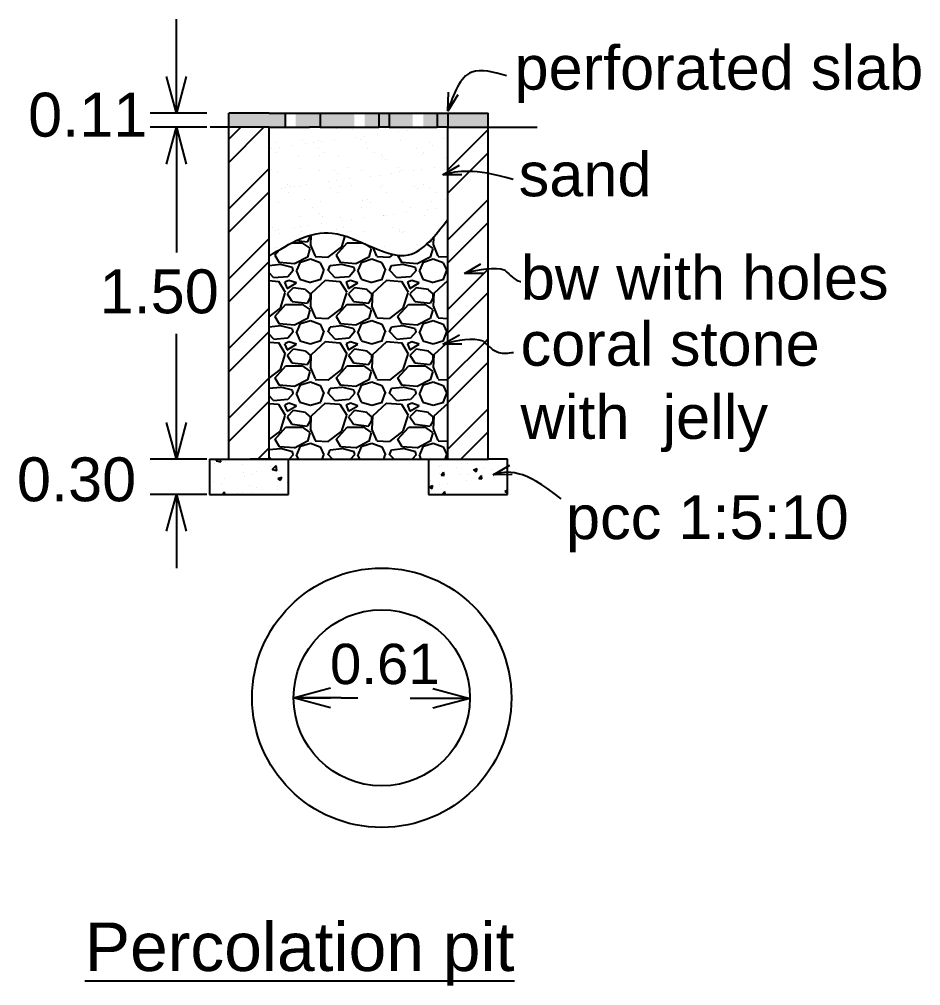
# Model space of a CAD drawing. Header units: metres. Extents: x 0 to 107, y 0 to 69.
# Drawn here: x 15.79 to 23.22, y 9.99 to 17.95 of the extents above; entities that cross this region are included whole.
import ezdxf

# ---------------------------------------------------------------- set-up
doc = ezdxf.new("R2010")
doc.units = ezdxf.units.M
doc.header["$LTSCALE"] = 0.2
doc.header["$MEASUREMENT"] = 0
doc.layers.get('0').update_dxf_attribs({"lineweight": 15})
doc.styles.get("Standard").update_dxf_attribs({"font": 'arial.ttf', "height": 0.25})

msp = doc.modelspace()

# ---------------------------------------------------------------- hatches: boundary and pattern name
at = {"lineweight": 25}
h = msp.add_hatch(color=7, dxfattribs=at)
h.paths.add_polyline_path([(17.9779, 17.18), (17.8478, 17.18), (17.5151, 17.18), (17.5151, 17.0643), (17.8478, 17.0643), (17.9779, 17.0643)])
h.paths.add_polyline_path([(19.6527, 17.18), (19.32, 17.18), (19.32, 17.0643), (19.6527, 17.0643)])
h = msp.add_hatch(color=7, dxfattribs=at)
h.paths.add_polyline_path([(17.9779, 17.18), (17.8478, 17.18), (17.5151, 17.18), (17.5151, 17.0643), (17.8478, 17.0643), (17.9779, 17.0643)])
h.paths.add_polyline_path([(19.6527, 17.18), (19.32, 17.18), (19.32, 17.0643), (19.6527, 17.0643)])
h = msp.add_hatch(color=7, dxfattribs=at)
h.paths.add_polyline_path([(17.9779, 17.18), (17.6452, 17.18), (17.6452, 17.0643), (17.9779, 17.0643)])
h.paths.add_polyline_path([(18.5477, 17.18), (18.0647, 17.18), (18.0647, 17.0643), (18.5477, 17.0643)])
h.paths.add_polyline_path([(19.0307, 17.18), (18.6345, 17.18), (18.6345, 17.0643), (19.0307, 17.0643)])
h.paths.add_polyline_path([(19.4501, 17.18), (19.1175, 17.18), (19.1175, 17.0643), (19.4501, 17.0643)])
h = msp.add_hatch(color=7, dxfattribs=at)
h.paths.add_polyline_path([(17.9779, 17.18), (17.6452, 17.18), (17.6452, 17.0643), (17.9779, 17.0643)])
h.paths.add_polyline_path([(18.5477, 17.18), (18.0647, 17.18), (18.0647, 17.0643), (18.5477, 17.0643)])
h.paths.add_polyline_path([(19.0307, 17.18), (18.6345, 17.18), (18.6345, 17.0643), (19.0307, 17.0643)])
h.paths.add_polyline_path([(19.4501, 17.18), (19.1175, 17.18), (19.1175, 17.0643), (19.4501, 17.0643)])

# ---------------------------------------------------------------- linework, layer by layer
at = {"color": 7, "linetype": 'ByBlock', "lineweight": 25}
for p, q in [((17.0821, 17.18), (17.0821, 17.9542)), ((17.0821, 17.18), (17.0821, 17.9542)), ((17.0821, 17.18), (17.0007, 17.4837)), ((17.0821, 17.18), (17.0007, 17.4837)), ((17.1635, 17.4837), (17.0821, 17.18)), ((17.1635, 17.4837), (17.0821, 17.18)), ((19.3205, 17.198), (19.3252, 17.3551)), ((19.3205, 17.198), (19.3252, 17.3551)), ((19.4032, 17.3317), (19.3205, 17.198)), ((19.4032, 17.3317), (19.3205, 17.198)), ((17.0007, 16.7605), (17.0821, 17.0643)), ((17.0007, 16.7605), (17.0821, 17.0643)), ((17.0007, 16.7605), (17.0821, 17.0643)), ((17.0007, 16.7605), (17.0821, 17.0643)), ((17.0821, 17.0643), (17.1635, 16.7605)), ((17.0821, 17.0643), (17.0821, 16.7605)), ((17.0821, 17.0643), (17.1635, 16.7605)), ((17.0821, 17.0643), (17.0821, 16.7605)), ((17.0821, 17.0643), (17.1635, 16.7605)), ((17.0821, 17.0643), (17.0821, 16.7605)), ((17.0821, 17.0643), (17.1635, 16.7605)), ((17.0821, 17.0643), (17.0821, 16.7605)), ((19.2789, 16.6721), (19.4148, 16.7511)), ((19.2789, 16.6721), (19.4148, 16.7511)), ((19.4361, 16.6725), (19.2789, 16.6721)), ((19.4361, 16.6725), (19.2789, 16.6721)), ((19.457, 15.8594), (19.593, 15.9384)), ((19.457, 15.8594), (19.593, 15.9384)), ((19.6143, 15.8598), (19.457, 15.8594)), ((19.6143, 15.8598), (19.457, 15.8594)), ((19.2789, 15.2755), (19.4148, 15.3545)), ((19.2789, 15.2755), (19.4148, 15.3545)), ((19.4361, 15.2759), (19.2789, 15.2755)), ((19.4361, 15.2759), (19.2789, 15.2755)), ((17.0821, 14.3281), (17.0007, 14.6318)), ((17.0821, 14.3281), (17.0007, 14.6318)), ((17.0821, 14.3281), (17.0007, 14.6318)), ((17.0821, 14.3281), (17.0007, 14.6318)), ((17.1635, 14.6318), (17.0821, 14.3281)), ((17.0821, 14.3281), (17.0821, 14.6318)), ((17.1635, 14.6318), (17.0821, 14.3281)), ((17.0821, 14.3281), (17.0821, 14.6318)), ((17.1635, 14.6318), (17.0821, 14.3281)), ((17.0821, 14.3281), (17.0821, 14.6318)), ((17.1635, 14.6318), (17.0821, 14.3281)), ((17.0821, 14.3281), (17.0821, 14.6318)), ((19.6938, 14.2007), (19.8298, 14.2797)), ((19.6938, 14.2007), (19.8298, 14.2797)), ((19.8511, 14.2012), (19.6938, 14.2007)), ((19.8511, 14.2012), (19.6938, 14.2007)), ((17.0007, 13.735), (17.0821, 14.0388)), ((17.0007, 13.735), (17.0821, 14.0388)), ((17.0821, 14.0388), (17.1635, 13.735)), ((17.0821, 14.0388), (17.0821, 13.735)), ((17.0821, 14.0388), (17.1635, 13.735)), ((17.0821, 14.0388), (17.0821, 13.735)), ((18.0488, 12.3615), (18.3525, 12.4429)), ((18.0488, 12.3615), (18.3525, 12.4429)), ((19.1972, 12.4382), (19.5009, 12.3568)), ((19.1972, 12.4382), (19.5009, 12.3568)), ((18.3525, 12.2801), (18.0488, 12.3615)), ((18.0488, 12.3615), (18.3525, 12.3615)), ((18.3525, 12.2801), (18.0488, 12.3615)), ((18.0488, 12.3615), (18.3525, 12.3615)), ((19.5009, 12.3568), (19.146, 12.3568)), ((19.5009, 12.3568), (19.146, 12.3568)), ((19.5009, 12.3568), (19.1972, 12.2754)), ((19.5009, 12.3568), (19.1972, 12.2754))]:
    msp.add_line(p, q, dxfattribs=at)
at = {"color": 7, "lineweight": 25}
for p, q in [((17.3338, 17.18), (16.8648, 17.18)), ((17.3338, 17.18), (16.8648, 17.18)), ((17.5151, 14.3281), (17.5151, 17.18)), ((17.8478, 17.18), (17.5151, 17.18)), ((17.8478, 17.18), (17.5151, 17.18)), ((17.8478, 17.18), (18.1805, 17.18)), ((17.8478, 17.18), (18.1805, 17.18)), ((17.9779, 17.18), (17.9779, 17.0643)), ((17.9779, 17.18), (17.9779, 17.0643)), ((18.1805, 17.18), (18.2672, 17.18)), ((18.1805, 17.18), (18.2672, 17.18)), ((18.2672, 17.18), (18.7502, 17.18)), ((18.2672, 17.18), (18.2672, 17.0643)), ((18.2672, 17.18), (18.7502, 17.18)), ((18.2672, 17.18), (18.2672, 17.0643)), ((18.7502, 17.18), (18.7502, 17.0643)), ((18.7502, 17.18), (18.837, 17.18)), ((18.7502, 17.18), (18.7502, 17.0643)), ((18.7502, 17.18), (18.837, 17.18)), ((18.837, 17.18), (19.2332, 17.18)), ((18.837, 17.18), (18.837, 17.0643)), ((18.837, 17.18), (19.2332, 17.18)), ((18.837, 17.18), (18.837, 17.0643)), ((19.2332, 17.18), (19.2332, 17.0643)), ((19.2332, 17.18), (19.32, 17.18)), ((19.2332, 17.18), (19.2332, 17.0643)), ((19.2332, 17.18), (19.32, 17.18)), ((19.32, 17.18), (19.6527, 17.18)), ((19.32, 17.18), (19.32, 17.0643)), ((19.32, 17.18), (19.6527, 17.18)), ((19.32, 17.18), (19.32, 17.0643)), ((19.6527, 14.3281), (19.6527, 17.18)), ((17.3338, 17.0643), (16.8648, 17.0643)), ((17.3338, 17.0643), (16.8648, 17.0643)), ((17.3338, 17.0643), (16.8648, 17.0643)), ((17.3338, 17.0643), (16.8648, 17.0643)), ((17.8478, 17.0643), (17.3597, 17.0643)), ((17.8478, 17.0643), (17.3597, 17.0643)), ((17.8478, 14.3281), (17.8478, 17.0643)), ((17.8478, 17.0643), (18.1805, 17.0643)), ((17.8478, 17.0643), (18.1805, 17.0643)), ((18.2672, 17.0643), (18.1805, 17.0643)), ((18.2672, 17.0643), (18.1805, 17.0643)), ((18.2672, 17.0643), (18.7502, 17.0643)), ((18.2672, 17.0643), (18.7502, 17.0643)), ((18.837, 17.0643), (18.7502, 17.0643)), ((18.837, 17.0643), (18.7502, 17.0643)), ((18.837, 17.0643), (19.2332, 17.0643)), ((18.837, 17.0643), (19.2332, 17.0643)), ((19.32, 17.0643), (19.2332, 17.0643)), ((19.32, 17.0643), (19.2332, 17.0643)), ((19.32, 14.3281), (19.32, 17.0643)), ((19.32, 17.0643), (20.0556, 17.0643)), ((19.32, 17.0643), (20.0556, 17.0643)), ((17.0821, 16.7605), (17.0821, 16.4568)), ((17.0821, 16.7605), (17.0821, 16.0314)), ((17.0821, 16.7605), (17.0821, 16.4568)), ((17.0821, 16.7605), (17.0821, 16.0314)), ((17.0821, 14.6318), (17.0821, 15.3609)), ((17.0821, 14.6318), (17.0821, 15.3609)), ((17.0821, 14.6318), (17.0821, 14.9356)), ((17.0821, 14.6318), (17.0821, 14.9356)), ((17.3338, 14.3281), (16.8648, 14.3281)), ((17.3338, 14.3281), (16.8648, 14.3281)), ((17.3338, 14.3281), (16.8648, 14.3281)), ((17.3338, 14.3281), (16.8648, 14.3281)), ((17.356, 14.3281), (17.356, 14.0388)), ((17.356, 14.3281), (17.5151, 14.3281)), ((17.5151, 14.3281), (17.8478, 14.3281)), ((17.8478, 14.3281), (17.6887, 14.3281)), ((17.8478, 14.3281), (17.6887, 14.3281)), ((17.8478, 14.3281), (19.1609, 14.3281)), ((18.0069, 14.0388), (18.0069, 14.3281)), ((19.1609, 14.3281), (19.1609, 14.0388)), ((19.1609, 14.3281), (19.32, 14.3281)), ((19.32, 14.3281), (19.6527, 14.3281)), ((19.8118, 14.3281), (19.6527, 14.3281)), ((19.8118, 14.3281), (19.6527, 14.3281)), ((19.8118, 14.0388), (19.8118, 14.3281)), ((17.3338, 14.0388), (16.8648, 14.0388)), ((17.3338, 14.0388), (16.8648, 14.0388)), ((17.356, 14.0388), (17.8478, 14.0388)), ((17.8478, 14.0388), (18.0069, 14.0388)), ((19.1609, 14.0388), (19.6527, 14.0388)), ((19.6527, 14.0388), (19.8118, 14.0388)), ((17.0821, 13.735), (17.0821, 13.4313)), ((17.0821, 13.735), (17.0821, 13.4313)), ((18.4408, 12.3615), (18.0488, 12.3615)), ((18.4408, 12.3615), (18.0488, 12.3615)), ((18.4408, 12.3615), (18.5115, 12.3615)), ((18.5115, 12.3615), (18.5783, 12.3615)), ((19.146, 12.3568), (19.0085, 12.3568))]:
    msp.add_line(p, q, dxfattribs=at)
at = {"color": 7, "linetype": 'Continuous', "lineweight": 25}
for p, q in [((17.5151, 16.9668), (17.6126, 17.0643)), ((17.5151, 16.775), (17.8044, 17.0643)), ((17.5151, 16.9668), (17.6126, 17.0643)), ((17.5151, 16.775), (17.8044, 17.0643)), ((17.9932, 17.0546), (17.9932, 17.0546)), ((18.3986, 17.0553), (18.3986, 17.0553)), ((18.5376, 17.0463), (18.5376, 17.0463)), ((18.804, 17.0561), (18.804, 17.0561)), ((19.0422, 17.0567), (19.0422, 17.0567)), ((19.0891, 17.0518), (19.0891, 17.0518)), ((19.2094, 17.0568), (19.2094, 17.0568)), ((18.5651, 16.9828), (18.5651, 16.9828)), ((18.6329, 16.9918), (18.6329, 16.9918)), ((18.7387, 17.0057), (18.7387, 17.0057)), ((18.9155, 17.029), (18.9155, 17.029)), ((18.9833, 17.0379), (18.9833, 17.0379)), ((19.2816, 16.9707), (19.2816, 16.9707)), ((19.32, 16.7131), (19.6527, 17.0457)), ((19.32, 16.7131), (19.6527, 17.0457)), ((17.8643, 16.8906), (17.8643, 16.8906)), ((17.9046, 16.9427), (17.9046, 16.9427)), ((17.932, 16.8995), (17.932, 16.8995)), ((18.0379, 16.9134), (18.0379, 16.9134)), ((18.1223, 16.954), (18.1223, 16.954)), ((18.1463, 16.932), (18.1463, 16.932)), ((18.2147, 16.9367), (18.2147, 16.9367)), ((18.2512, 16.8902), (18.2512, 16.8902)), ((18.2562, 16.9553), (18.2562, 16.9553)), ((18.2824, 16.9456), (18.2824, 16.9456)), ((18.3883, 16.9596), (18.3883, 16.9596)), ((18.597, 16.9597), (18.597, 16.9597)), ((18.6509, 16.9425), (18.6509, 16.9425)), ((18.6566, 16.891), (18.6566, 16.891)), ((18.93, 16.9581), (18.93, 16.9581)), ((19.062, 16.8917), (19.062, 16.8917)), ((19.1718, 16.938), (19.1718, 16.938)), ((19.1958, 16.916), (19.1958, 16.916)), ((17.9007, 16.8545), (17.9007, 16.8545)), ((18.0884, 16.8265), (18.0884, 16.8265)), ((18.2596, 16.8282), (18.2596, 16.8282)), ((18.3061, 16.8553), (18.3061, 16.8553)), ((18.4214, 16.825), (18.4214, 16.825)), ((18.7115, 16.856), (18.7115, 16.856)), ((18.773, 16.8376), (18.773, 16.8376)), ((18.7805, 16.8238), (18.7805, 16.8238)), ((19.1138, 16.842), (19.1138, 16.842)), ((19.1169, 16.8567), (19.1169, 16.8567)), ((19.3091, 16.8122), (19.3091, 16.8122)), ((19.32, 16.5213), (19.6527, 16.854)), ((19.32, 16.5213), (19.6527, 16.854)), ((18.0983, 16.7286), (18.0983, 16.7286)), ((18.5037, 16.7294), (18.5037, 16.7294)), ((18.8045, 16.8018), (18.8045, 16.8018)), ((18.9091, 16.7301), (18.9091, 16.7301)), ((19.2091, 16.7306), (19.2091, 16.7306)), ((19.3145, 16.7308), (19.3145, 16.7308)), ((17.5151, 16.3915), (17.8478, 16.7241)), ((17.5151, 16.3915), (17.8478, 16.7241)), ((17.8682, 16.714), (17.8682, 16.714)), ((17.9128, 16.6918), (17.9128, 16.6918)), ((18.2644, 16.7045), (18.2644, 16.7045)), ((18.3891, 16.7095), (18.3891, 16.7095)), ((18.4131, 16.6875), (18.4131, 16.6875)), ((18.6052, 16.7088), (18.6052, 16.7088)), ((18.6851, 16.6616), (18.6851, 16.6616)), ((18.7529, 16.6705), (18.7529, 16.6705)), ((18.8587, 16.6844), (18.8587, 16.6844)), ((18.9177, 16.698), (18.9177, 16.698)), ((18.9382, 16.7072), (18.9382, 16.7072)), ((19.0355, 16.7077), (19.0355, 16.7077)), ((19.1033, 16.7166), (19.1033, 16.7166)), ((19.2898, 16.7199), (19.2898, 16.7199)), ((17.9843, 16.5693), (17.9843, 16.5693)), ((17.9978, 16.5952), (17.9978, 16.5952)), ((18.0218, 16.5733), (18.0218, 16.5733)), ((18.0521, 16.5783), (18.0521, 16.5783)), ((18.0966, 16.5757), (18.0966, 16.5757)), ((18.1579, 16.5922), (18.1579, 16.5922)), ((18.3347, 16.6155), (18.3347, 16.6155)), ((18.4025, 16.6244), (18.4025, 16.6244)), ((18.4296, 16.5741), (18.4296, 16.5741)), ((18.5083, 16.6383), (18.5083, 16.6383)), ((18.5264, 16.5837), (18.5264, 16.5837)), ((18.7812, 16.5868), (18.7812, 16.5868)), ((19.0473, 16.5793), (19.0473, 16.5793)), ((19.122, 16.5911), (19.122, 16.5911)), ((17.5151, 16.1997), (17.8478, 16.5324)), ((17.5151, 16.1997), (17.8478, 16.5324)), ((17.951, 16.5635), (17.951, 16.5635)), ((18.0058, 16.5285), (18.0058, 16.5285)), ((18.3563, 16.5643), (18.3563, 16.5643)), ((18.4112, 16.5293), (18.4112, 16.5293)), ((18.7617, 16.565), (18.7617, 16.565)), ((18.8166, 16.53), (18.8166, 16.53)), ((19.0713, 16.5573), (19.0713, 16.5573)), ((19.1671, 16.5657), (19.1671, 16.5657)), ((19.222, 16.5308), (19.222, 16.5308)), ((17.921, 16.441), (17.921, 16.441)), ((18.135, 16.4695), (18.135, 16.4695)), ((18.2726, 16.4537), (18.2726, 16.4537)), ((18.6134, 16.458), (18.6134, 16.458)), ((18.656, 16.465), (18.656, 16.465)), ((18.6799, 16.443), (18.6799, 16.443)), ((18.9464, 16.4564), (18.9464, 16.4564)), ((19.1845, 16.4535), (19.1845, 16.4535)), ((19.298, 16.4691), (19.298, 16.4691)), ((19.32, 16.1377), (19.6527, 16.4704)), ((19.32, 16.1377), (19.6527, 16.4704)), ((18.2035, 16.4026), (18.2035, 16.4026)), ((18.2646, 16.3508), (18.2646, 16.3508)), ((18.6089, 16.4034), (18.6089, 16.4034)), ((18.7894, 16.336), (18.7894, 16.336)), ((18.7932, 16.3392), (18.7932, 16.3392)), ((18.8051, 16.3403), (18.8051, 16.3403)), ((18.8729, 16.3493), (18.8729, 16.3493)), ((18.9787, 16.3632), (18.9787, 16.3632)), ((19.0143, 16.4041), (19.0143, 16.4041)), ((19.1302, 16.3403), (19.1302, 16.3403)), ((19.1556, 16.3865), (19.1556, 16.3865)), ((19.2233, 16.3954), (19.2233, 16.3954)), ((19.3141, 16.3348), (19.3141, 16.3348)), ((18.1048, 16.3249), (18.1048, 16.3249)), ((18.1721, 16.257), (18.1721, 16.257)), ((18.2779, 16.2709), (18.2779, 16.2709)), ((18.2886, 16.3288), (18.2886, 16.3288)), ((18.4378, 16.3233), (18.4378, 16.3233)), ((18.4547, 16.2942), (18.4547, 16.2942)), ((18.5225, 16.3031), (18.5225, 16.3031)), ((18.6283, 16.3171), (18.6283, 16.3171)), ((19.32, 15.946), (19.6527, 16.2786)), ((19.32, 15.946), (19.6527, 16.2786)), ((17.8733, 16.2365), (17.8733, 16.2365)), ((17.8973, 16.2145), (17.8973, 16.2145)), ((17.9275, 16.2248), (17.9275, 16.2248)), ((17.9292, 16.1902), (17.9292, 16.1902)), ((18.0561, 16.2375), (18.0561, 16.2375)), ((18.1043, 16.2481), (18.1043, 16.2481)), ((18.111, 16.2026), (18.111, 16.2026)), ((18.1904, 16.1754), (18.1866, 16.0964)), ((18.1874, 16.1665), (18.1874, 16.1745)), ((18.2808, 16.2028), (18.2808, 16.2028)), ((18.4019, 16.225), (18.4019, 16.225)), ((18.4615, 16.2383), (18.4615, 16.2383)), ((18.5164, 16.2033), (18.5164, 16.2033)), ((18.6216, 16.2072), (18.6216, 16.2072)), ((18.8669, 16.239), (18.8669, 16.239)), ((18.9218, 16.204), (18.9218, 16.204)), ((18.9228, 16.2205), (18.9228, 16.2205)), ((18.9468, 16.1985), (18.9468, 16.1985)), ((18.9546, 16.2056), (18.9546, 16.2056)), ((17.5151, 15.8162), (17.8478, 16.1488)), ((17.5151, 15.8162), (17.8478, 16.1488)), ((18.0105, 16.1107), (18.0105, 16.1107)), ((18.0324, 16.1108), (18.1165, 16.1108)), ((18.0737, 16.1311), (18.1623, 16.1205)), ((18.1161, 16.113), (18.182, 16.0674)), ((18.1631, 16.1212), (18.1884, 16.1668)), ((18.1854, 16.0986), (18.2259, 16.0024)), ((18.3997, 16.0101), (18.4908, 16.1114)), ((18.4457, 16.0797), (18.4741, 16.1685)), ((18.4912, 16.1108), (18.6203, 16.1108)), ((18.5345, 16.1469), (18.5414, 16.1365)), ((18.542, 16.1357), (18.5707, 16.1322)), ((18.6349, 16.1043), (18.6882, 16.0674)), ((19.06, 16.0948), (19.06, 16.0948)), ((19.1462, 16.1008), (19.1945, 16.0674)), ((19.1674, 16.1214), (19.1748, 16.1205)), ((19.1756, 16.1213), (19.187, 16.1418)), ((19.1979, 16.0986), (19.2384, 16.0024)), ((19.2021, 16.1584), (19.1991, 16.0964)), ((17.8934, 16.0101), (17.9348, 16.0562)), ((17.9032, 16.0759), (17.9032, 16.0759)), ((18.183, 16.065), (18.1627, 15.9941)), ((18.3344, 15.9931), (18.4458, 16.0792)), ((18.6892, 16.065), (18.669, 15.9941)), ((18.7017, 16.0747), (18.7321, 16.0024)), ((18.714, 16.0774), (18.714, 16.0774)), ((18.7976, 16.0851), (18.7976, 16.0851)), ((18.8407, 15.9931), (18.8698, 16.0157)), ((18.9252, 16.0191), (18.9252, 16.0191)), ((18.9929, 16.028), (18.9929, 16.028)), ((19.1194, 16.0781), (19.1194, 16.0781)), ((19.1955, 16.065), (19.1753, 15.9941)), ((17.5151, 15.6244), (17.8478, 15.9571)), ((17.5151, 15.6244), (17.8478, 15.9571)), ((17.9398, 15.9329), (17.8478, 15.9233)), ((17.9315, 15.9481), (17.8961, 16.0088)), ((18.0553, 15.9401), (17.9288, 15.9502)), ((18.0403, 15.9088), (17.9391, 15.9341)), ((18.162, 15.9946), (18.0556, 15.9389)), ((18.0753, 15.8827), (18.1057, 15.9536)), ((18.1065, 15.9537), (18.1875, 15.979)), ((18.1871, 15.9792), (18.2681, 15.9488)), ((18.2275, 15.9991), (18.3338, 15.994)), ((18.2685, 15.9483), (18.2989, 15.8825)), ((18.446, 15.9329), (18.3499, 15.9228)), ((18.4378, 15.9481), (18.4023, 16.0088)), ((18.5616, 15.9401), (18.435, 15.9502)), ((18.5466, 15.9088), (18.4453, 15.9341)), ((18.6682, 15.9946), (18.5619, 15.9389)), ((18.5815, 15.8827), (18.6119, 15.9536)), ((18.6127, 15.9537), (18.6937, 15.979)), ((18.6934, 15.9792), (18.7744, 15.9488)), ((18.7338, 15.9991), (18.8401, 15.994)), ((18.7747, 15.9483), (18.8051, 15.8825)), ((18.9523, 15.9329), (18.8561, 15.9228)), ((18.944, 15.9481), (18.9086, 16.0088)), ((19.0678, 15.9401), (18.9413, 15.9502)), ((19.0528, 15.9088), (18.9516, 15.9341)), ((19.1745, 15.9946), (19.0681, 15.9389)), ((19.0878, 15.8827), (19.1182, 15.9536)), ((19.119, 15.9537), (19.2, 15.979)), ((19.1996, 15.9792), (19.2806, 15.9488)), ((19.24, 15.9991), (19.32, 15.9953)), ((19.281, 15.9483), (19.3114, 15.8825)), ((17.8832, 15.8257), (17.8478, 15.8644)), ((18.0453, 15.8836), (17.9997, 15.833)), ((18.0457, 15.882), (18.0406, 15.9073)), ((18.0698, 15.8833), (18.1002, 15.8124)), ((18.2728, 15.813), (18.2981, 15.8839)), ((18.3895, 15.8257), (18.3338, 15.8865)), ((18.3339, 15.8834), (18.3491, 15.9239)), ((18.5515, 15.8836), (18.506, 15.833)), ((18.552, 15.882), (18.5469, 15.9073)), ((18.5761, 15.8833), (18.6065, 15.8124)), ((18.7791, 15.813), (18.8044, 15.8839)), ((18.8957, 15.8257), (18.84, 15.8865)), ((18.8402, 15.8834), (18.8554, 15.9239)), ((19.0578, 15.8836), (19.0122, 15.833)), ((19.0582, 15.882), (19.0531, 15.9073)), ((19.0823, 15.8833), (19.1127, 15.8124)), ((19.2853, 15.813), (19.3106, 15.8839)), ((19.32, 15.5624), (19.6527, 15.8951)), ((19.32, 15.5624), (19.6527, 15.8951)), ((17.9244, 15.7912), (17.8478, 15.7976)), ((17.9997, 15.8325), (17.8833, 15.8224)), ((17.9825, 15.7014), (17.9268, 15.7925)), ((17.9743, 15.7867), (17.9945, 15.7361)), ((18.0102, 15.802), (17.9748, 15.7868)), ((17.9951, 15.7363), (18.071, 15.7819)), ((18.0713, 15.7819), (18.0105, 15.8022)), ((18.1007, 15.8115), (18.1868, 15.7862)), ((18.1876, 15.7864), (18.2737, 15.8118)), ((18.3087, 15.8018), (18.1923, 15.6955)), ((18.4306, 15.7912), (18.3091, 15.8013)), ((18.506, 15.8325), (18.3895, 15.8224)), ((18.4888, 15.7014), (18.4331, 15.7925)), ((18.4805, 15.7867), (18.5008, 15.7361)), ((18.5164, 15.802), (18.481, 15.7868)), ((18.5013, 15.7363), (18.5772, 15.7819)), ((18.5775, 15.7819), (18.5168, 15.8022)), ((18.607, 15.8115), (18.693, 15.7862)), ((18.6939, 15.7864), (18.7799, 15.8118)), ((18.815, 15.8018), (18.6985, 15.6955)), ((18.9369, 15.7912), (18.8154, 15.8013)), ((19.0122, 15.8325), (18.8958, 15.8224)), ((18.995, 15.7014), (18.9394, 15.7925)), ((18.9868, 15.7867), (19.007, 15.7361)), ((19.0227, 15.802), (18.9873, 15.7868)), ((19.0076, 15.7363), (19.0835, 15.7819)), ((19.0838, 15.7819), (19.023, 15.8022)), ((19.1132, 15.8115), (19.1993, 15.7862)), ((19.2001, 15.7864), (19.2862, 15.8118)), ((19.32, 15.8007), (19.2048, 15.6955)), ((17.9394, 15.5734), (17.9799, 15.7)), ((18.0456, 15.7411), (17.9949, 15.6904)), ((18.1477, 15.7263), (18.0465, 15.7415)), ((18.1896, 15.6884), (18.1491, 15.7239)), ((18.1917, 15.6964), (18.1866, 15.5901)), ((18.4457, 15.5734), (18.4862, 15.7)), ((18.5518, 15.7411), (18.5012, 15.6904)), ((18.654, 15.7263), (18.5527, 15.7415)), ((18.6959, 15.6884), (18.6554, 15.7239)), ((18.698, 15.6964), (18.6929, 15.5901)), ((18.9519, 15.5734), (18.9924, 15.7)), ((19.0581, 15.7411), (19.0074, 15.6904)), ((19.1602, 15.7263), (19.059, 15.7415)), ((19.2021, 15.6884), (19.1616, 15.7238)), ((19.2042, 15.6964), (19.1991, 15.5901)), ((19.32, 15.3707), (19.6527, 15.7033)), ((19.32, 15.3707), (19.6527, 15.7033)), ((17.9947, 15.691), (18.0352, 15.6302)), ((18.0357, 15.6294), (18.1623, 15.6142)), ((18.1631, 15.615), (18.1884, 15.6606)), ((18.1874, 15.6602), (18.1874, 15.6906)), ((18.5009, 15.691), (18.5414, 15.6302)), ((18.542, 15.6294), (18.6686, 15.6142)), ((18.6693, 15.615), (18.6946, 15.6606)), ((18.6937, 15.6602), (18.6937, 15.6906)), ((19.0072, 15.691), (19.0477, 15.6302)), ((19.0482, 15.6294), (19.1748, 15.6142)), ((19.1756, 15.615), (19.2009, 15.6606)), ((19.1999, 15.6602), (19.1999, 15.6906)), ((17.5151, 15.2408), (17.8478, 15.5735)), ((17.5151, 15.2408), (17.8478, 15.5735)), ((17.8478, 15.502), (17.9396, 15.5729)), ((17.8934, 15.5039), (17.9845, 15.6051)), ((17.9849, 15.6045), (18.1165, 15.6045)), ((18.1161, 15.6067), (18.182, 15.5611)), ((18.183, 15.5587), (18.1627, 15.4879)), ((18.1854, 15.5923), (18.2259, 15.4961)), ((18.3344, 15.4869), (18.4458, 15.5729)), ((18.3997, 15.5039), (18.4908, 15.6051)), ((18.4912, 15.6045), (18.6228, 15.6045)), ((18.6224, 15.6067), (18.6882, 15.5611)), ((18.6892, 15.5587), (18.669, 15.4879)), ((18.6916, 15.5923), (18.7321, 15.4961)), ((18.8407, 15.4869), (18.9521, 15.5729)), ((18.9059, 15.5039), (18.997, 15.6051)), ((18.9974, 15.6045), (19.129, 15.6045)), ((19.1286, 15.6067), (19.1945, 15.5611)), ((19.1955, 15.5587), (19.1753, 15.4879)), ((19.1979, 15.5923), (19.2384, 15.4961)), ((17.9315, 15.4418), (17.8961, 15.5026)), ((18.162, 15.4883), (18.0556, 15.4327)), ((18.1065, 15.4475), (18.1875, 15.4728)), ((18.1871, 15.4729), (18.2681, 15.4425)), ((18.2275, 15.4928), (18.3338, 15.4878)), ((18.4378, 15.4418), (18.4023, 15.5026)), ((18.6682, 15.4883), (18.5619, 15.4327)), ((18.6127, 15.4475), (18.6937, 15.4728)), ((18.6934, 15.4729), (18.7744, 15.4425)), ((18.7338, 15.4928), (18.8401, 15.4878)), ((18.944, 15.4418), (18.9086, 15.5026)), ((19.1745, 15.4883), (19.0681, 15.4327)), ((19.119, 15.4475), (19.2, 15.4728)), ((19.1996, 15.4729), (19.2806, 15.4425)), ((19.24, 15.4928), (19.32, 15.489)), ((17.5151, 15.0491), (17.8478, 15.3817)), ((17.5151, 15.0491), (17.8478, 15.3817)), ((17.9398, 15.4267), (17.8478, 15.417)), ((18.0553, 15.4338), (17.9288, 15.444)), ((18.0403, 15.4025), (17.9391, 15.4279)), ((18.0453, 15.3773), (17.9997, 15.3267)), ((18.0457, 15.3757), (18.0406, 15.4011)), ((18.0698, 15.377), (18.1002, 15.3062)), ((18.0753, 15.3765), (18.1057, 15.4474)), ((18.2685, 15.4421), (18.2989, 15.3763)), ((18.2728, 15.3067), (18.2981, 15.3776)), ((18.3895, 15.3194), (18.3338, 15.3802)), ((18.3339, 15.3771), (18.3491, 15.4176)), ((18.446, 15.4267), (18.3499, 15.4166)), ((18.5616, 15.4338), (18.435, 15.444)), ((18.5466, 15.4025), (18.4453, 15.4279)), ((18.5515, 15.3773), (18.506, 15.3267)), ((18.552, 15.3757), (18.5469, 15.4011)), ((18.5761, 15.377), (18.6065, 15.3062)), ((18.5815, 15.3765), (18.6119, 15.4474)), ((18.7747, 15.4421), (18.8051, 15.3763)), ((18.7791, 15.3068), (18.8044, 15.3776)), ((18.8957, 15.3195), (18.84, 15.3802)), ((18.8402, 15.3771), (18.8554, 15.4176)), ((18.9523, 15.4267), (18.8561, 15.4166)), ((19.0678, 15.4338), (18.9413, 15.444)), ((19.0528, 15.4025), (18.9516, 15.4279)), ((19.0578, 15.3773), (19.0122, 15.3267)), ((19.0582, 15.3757), (19.0531, 15.4011)), ((19.0823, 15.377), (19.1127, 15.3062)), ((19.0878, 15.3765), (19.1182, 15.4474)), ((19.281, 15.4421), (19.3114, 15.3763)), ((19.2853, 15.3068), (19.3106, 15.3776)), ((17.8832, 15.3194), (17.8478, 15.3581)), ((17.9997, 15.3263), (17.8833, 15.3161)), ((18.0102, 15.2957), (17.9748, 15.2805)), ((18.0713, 15.2757), (18.0105, 15.2959)), ((18.1007, 15.3053), (18.1868, 15.28)), ((18.1876, 15.2802), (18.2737, 15.3055)), ((18.3087, 15.2955), (18.1923, 15.1892)), ((18.4306, 15.285), (18.3091, 15.2951)), ((18.506, 15.3263), (18.3895, 15.3161)), ((18.5164, 15.2957), (18.481, 15.2805)), ((18.5775, 15.2757), (18.5168, 15.2959)), ((18.607, 15.3053), (18.693, 15.28)), ((18.6939, 15.2802), (18.7799, 15.3055)), ((18.815, 15.2955), (18.6985, 15.1892)), ((18.9369, 15.285), (18.8154, 15.2951)), ((19.0122, 15.3263), (18.8958, 15.3161)), ((19.0227, 15.2957), (18.9873, 15.2805)), ((19.0838, 15.2757), (19.023, 15.2959)), ((19.1132, 15.3053), (19.1993, 15.28)), ((19.2001, 15.2802), (19.2862, 15.3055)), ((19.6236, 15.2908), (19.6527, 15.3198)), ((19.6236, 15.2908), (19.6527, 15.3198)), ((17.9244, 15.285), (17.8478, 15.2914)), ((17.9825, 15.1952), (17.9268, 15.2863)), ((17.9743, 15.2805), (17.9945, 15.2299)), ((18.0456, 15.2348), (17.9949, 15.1842)), ((17.9951, 15.2301), (18.071, 15.2756)), ((18.1477, 15.2201), (18.0465, 15.2353)), ((18.1896, 15.1822), (18.1491, 15.2176)), ((18.4888, 15.1952), (18.4331, 15.2863)), ((18.4805, 15.2805), (18.5008, 15.2299)), ((18.5518, 15.2348), (18.5012, 15.1842)), ((18.5013, 15.2301), (18.5772, 15.2756)), ((18.654, 15.2201), (18.5527, 15.2353)), ((18.6959, 15.1822), (18.6554, 15.2176)), ((18.995, 15.1952), (18.9394, 15.2863)), ((18.9868, 15.2805), (19.007, 15.2299)), ((19.0581, 15.2348), (19.0074, 15.1842)), ((19.0076, 15.2301), (19.0835, 15.2756)), ((19.1602, 15.2201), (19.059, 15.2353)), ((19.2021, 15.1822), (19.1616, 15.2176)), ((19.2993, 15.2755), (19.2048, 15.1892)), ((19.32, 14.9871), (19.6236, 15.2908)), ((19.32, 14.9871), (19.6236, 15.2908)), ((17.9394, 15.0672), (17.9799, 15.1937)), ((17.9947, 15.1847), (18.0352, 15.124)), ((18.1631, 15.1087), (18.1884, 15.1543)), ((18.1917, 15.1902), (18.1866, 15.0839)), ((18.1874, 15.154), (18.1874, 15.1843)), ((18.4457, 15.0672), (18.4862, 15.1937)), ((18.5009, 15.1847), (18.5414, 15.124)), ((18.6693, 15.1087), (18.6946, 15.1543)), ((18.698, 15.1902), (18.6929, 15.0839)), ((18.6937, 15.154), (18.6937, 15.1843)), ((18.9519, 15.0672), (18.9924, 15.1937)), ((19.0072, 15.1847), (19.0477, 15.124)), ((19.1756, 15.1087), (19.2009, 15.1543)), ((19.2042, 15.1902), (19.1991, 15.0839)), ((19.1999, 15.154), (19.1999, 15.1843)), ((17.8478, 14.9958), (17.9396, 15.0667)), ((17.8934, 14.9976), (17.9845, 15.0989)), ((17.9849, 15.0983), (18.1165, 15.0983)), ((18.0357, 15.1232), (18.1623, 15.108)), ((18.1161, 15.1004), (18.182, 15.0549)), ((18.1854, 15.0861), (18.2259, 14.9899)), ((18.3344, 14.9806), (18.4458, 15.0667)), ((18.3997, 14.9976), (18.4908, 15.0989)), ((18.4912, 15.0983), (18.6228, 15.0983)), ((18.542, 15.1232), (18.6686, 15.108)), ((18.6224, 15.1004), (18.6882, 15.0549)), ((18.6916, 15.0861), (18.7321, 14.9899)), ((18.8407, 14.9806), (18.9521, 15.0667)), ((18.9059, 14.9976), (18.997, 15.0989)), ((18.9974, 15.0983), (19.129, 15.0983)), ((19.0482, 15.1232), (19.1748, 15.108)), ((19.1286, 15.1005), (19.1945, 15.0549)), ((19.1979, 15.0861), (19.2384, 14.9899)), ((19.32, 14.7953), (19.6527, 15.128)), ((19.32, 14.7953), (19.6527, 15.128)), ((17.5151, 14.6655), (17.8478, 14.9982)), ((17.5151, 14.6655), (17.8478, 14.9982)), ((17.9315, 14.9356), (17.8961, 14.9963)), ((18.1619, 14.9821), (18.0556, 14.9264)), ((18.183, 15.0525), (18.1627, 14.9816)), ((18.2275, 14.9866), (18.3338, 14.9815)), ((18.4378, 14.9356), (18.4023, 14.9963)), ((18.6682, 14.9821), (18.5619, 14.9264)), ((18.6892, 15.0525), (18.669, 14.9816)), ((18.7338, 14.9866), (18.8401, 14.9815)), ((18.944, 14.9356), (18.9086, 14.9963)), ((19.1744, 14.9821), (19.0681, 14.9264)), ((19.1955, 15.0525), (19.1753, 14.9816)), ((19.24, 14.9866), (19.32, 14.9828)), ((17.9398, 14.9205), (17.8478, 14.9108)), ((18.0553, 14.9276), (17.9288, 14.9377)), ((18.0403, 14.8963), (17.9391, 14.9216)), ((18.0753, 14.8702), (18.1057, 14.9411)), ((18.1065, 14.9412), (18.1875, 14.9665)), ((18.1871, 14.9667), (18.2681, 14.9363)), ((18.2685, 14.9358), (18.2989, 14.87)), ((18.3339, 14.8709), (18.3491, 14.9114)), ((18.446, 14.9205), (18.3499, 14.9103)), ((18.5616, 14.9276), (18.435, 14.9377)), ((18.5466, 14.8963), (18.4453, 14.9216)), ((18.5815, 14.8702), (18.6119, 14.9411)), ((18.6127, 14.9412), (18.6937, 14.9665)), ((18.6934, 14.9667), (18.7744, 14.9363)), ((18.7747, 14.9358), (18.8051, 14.87)), ((18.8402, 14.8709), (18.8554, 14.9114)), ((18.9523, 14.9205), (18.8561, 14.9103)), ((19.0679, 14.9276), (18.9413, 14.9377)), ((19.0528, 14.8963), (18.9516, 14.9216)), ((19.0878, 14.8702), (19.1182, 14.9411)), ((19.119, 14.9412), (19.2, 14.9665)), ((19.1996, 14.9667), (19.2806, 14.9363)), ((19.281, 14.9358), (19.3114, 14.87)), ((17.8832, 14.8132), (17.8478, 14.8518)), ((17.9997, 14.82), (17.8833, 14.8099)), ((18.0453, 14.8711), (17.9997, 14.8205)), ((18.0457, 14.8695), (18.0406, 14.8948)), ((18.0698, 14.8708), (18.1002, 14.7999)), ((18.2728, 14.8005), (18.2981, 14.8714)), ((18.3895, 14.8132), (18.3338, 14.8739)), ((18.506, 14.82), (18.3895, 14.8099)), ((18.5515, 14.8711), (18.506, 14.8205)), ((18.552, 14.8695), (18.5469, 14.8948)), ((18.5761, 14.8708), (18.6065, 14.7999)), ((18.7791, 14.8005), (18.8044, 14.8714)), ((18.8957, 14.8132), (18.84, 14.8739)), ((19.0122, 14.82), (18.8958, 14.8099)), ((19.0578, 14.8711), (19.0122, 14.8205)), ((19.0582, 14.8695), (19.0531, 14.8948)), ((19.0823, 14.8708), (19.1127, 14.7999)), ((19.2853, 14.8005), (19.3106, 14.8714)), ((17.5151, 14.4738), (17.8478, 14.8064)), ((17.5151, 14.4738), (17.8478, 14.8064)), ((17.9244, 14.7787), (17.8478, 14.7851)), ((17.9825, 14.6889), (17.9268, 14.78)), ((17.9743, 14.7742), (17.9945, 14.7236)), ((18.0102, 14.7895), (17.9748, 14.7743)), ((17.9951, 14.7238), (18.071, 14.7694)), ((18.0713, 14.7694), (18.0105, 14.7897)), ((18.1007, 14.799), (18.1868, 14.7737)), ((18.1876, 14.7739), (18.2737, 14.7993)), ((18.3087, 14.7893), (18.1923, 14.683)), ((18.4306, 14.7787), (18.3091, 14.7888)), ((18.4888, 14.6889), (18.4331, 14.78)), ((18.4805, 14.7742), (18.5008, 14.7236)), ((18.5164, 14.7895), (18.481, 14.7743)), ((18.5013, 14.7238), (18.5772, 14.7694)), ((18.5775, 14.7694), (18.5168, 14.7897)), ((18.607, 14.799), (18.693, 14.7737)), ((18.6939, 14.7739), (18.7799, 14.7993)), ((18.815, 14.7893), (18.6985, 14.683)), ((18.9369, 14.7787), (18.8154, 14.7888)), ((18.995, 14.6889), (18.9394, 14.78)), ((18.9868, 14.7742), (19.007, 14.7236)), ((19.0227, 14.7895), (18.9873, 14.7743)), ((19.0076, 14.7238), (19.0835, 14.7694)), ((19.0838, 14.7694), (19.023, 14.7897)), ((19.1132, 14.799), (19.1993, 14.7737)), ((19.2001, 14.7739), (19.2862, 14.7993)), ((19.32, 14.7882), (19.2048, 14.683)), ((19.32, 14.4118), (19.6527, 14.7445)), ((19.32, 14.4118), (19.6527, 14.7445)), ((17.9394, 14.5609), (17.9799, 14.6875)), ((17.9947, 14.6785), (18.0352, 14.6177)), ((18.0456, 14.7286), (17.9949, 14.6779)), ((18.1477, 14.7138), (18.0465, 14.729)), ((18.1896, 14.6759), (18.1491, 14.7114)), ((18.1917, 14.6839), (18.1866, 14.5776)), ((18.1874, 14.6477), (18.1874, 14.6781)), ((18.4457, 14.5609), (18.4862, 14.6875)), ((18.5009, 14.6785), (18.5414, 14.6177)), ((18.5518, 14.7286), (18.5012, 14.6779)), ((18.654, 14.7138), (18.5527, 14.729)), ((18.6959, 14.6759), (18.6554, 14.7114)), ((18.698, 14.6839), (18.6929, 14.5776)), ((18.6937, 14.6477), (18.6937, 14.6781)), ((18.9519, 14.5609), (18.9924, 14.6875)), ((19.0072, 14.6785), (19.0477, 14.6177)), ((19.0581, 14.7286), (19.0074, 14.6779)), ((19.1602, 14.7138), (19.059, 14.729)), ((19.2021, 14.6759), (19.1616, 14.7114)), ((19.2042, 14.6839), (19.1991, 14.5776)), ((19.1999, 14.6477), (19.1999, 14.6781)), ((17.8934, 14.4914), (17.9845, 14.5926)), ((17.9849, 14.592), (18.1165, 14.592)), ((18.0357, 14.6169), (18.1623, 14.6017)), ((18.1161, 14.5942), (18.182, 14.5486)), ((18.1631, 14.6025), (18.1884, 14.6481)), ((18.1854, 14.5798), (18.2259, 14.4836)), ((18.3997, 14.4914), (18.4908, 14.5926)), ((18.4912, 14.592), (18.6228, 14.592)), ((18.542, 14.6169), (18.6686, 14.6017)), ((18.6224, 14.5942), (18.6882, 14.5486)), ((18.6693, 14.6025), (18.6947, 14.6481)), ((18.6916, 14.5798), (18.7321, 14.4836)), ((18.9059, 14.4914), (18.997, 14.5926)), ((18.9974, 14.592), (19.129, 14.592)), ((19.0482, 14.6169), (19.1748, 14.6017)), ((19.1286, 14.5942), (19.1945, 14.5486)), ((19.1756, 14.6025), (19.2009, 14.6481)), ((19.1979, 14.5798), (19.2384, 14.4836)), ((17.8478, 14.4895), (17.9396, 14.5604)), ((18.183, 14.5462), (18.1627, 14.4754)), ((18.3344, 14.4744), (18.4458, 14.5604)), ((18.6892, 14.5462), (18.669, 14.4754)), ((18.8407, 14.4744), (18.9521, 14.5604)), ((19.1955, 14.5462), (19.1753, 14.4754)), ((19.4281, 14.3281), (19.6527, 14.5527)), ((19.4281, 14.3281), (19.6527, 14.5527)), ((17.753, 14.3281), (17.8478, 14.4229)), ((17.753, 14.3281), (17.8478, 14.4229)), ((17.9315, 14.4293), (17.8961, 14.4901)), ((18.0554, 14.4213), (17.9288, 14.4315)), ((18.1619, 14.4758), (18.0556, 14.4202)), ((18.0753, 14.364), (18.1057, 14.4349)), ((18.1065, 14.435), (18.1875, 14.4603)), ((18.1871, 14.4604), (18.2681, 14.43)), ((18.2275, 14.4803), (18.3338, 14.4753)), ((18.2685, 14.4296), (18.2989, 14.3638)), ((18.4378, 14.4293), (18.4023, 14.4901)), ((18.5616, 14.4213), (18.435, 14.4315)), ((18.6682, 14.4759), (18.5619, 14.4202)), ((18.5815, 14.364), (18.6119, 14.4349)), ((18.6127, 14.435), (18.6937, 14.4603)), ((18.6934, 14.4604), (18.7744, 14.43)), ((18.7338, 14.4803), (18.8401, 14.4753)), ((18.7747, 14.4296), (18.8051, 14.3638)), ((18.944, 14.4293), (18.9086, 14.4901)), ((19.0679, 14.4213), (18.9413, 14.4315)), ((19.1744, 14.4759), (19.0681, 14.4202)), ((19.0878, 14.364), (19.1182, 14.4349)), ((19.119, 14.435), (19.2, 14.4603)), ((19.1996, 14.4604), (19.2806, 14.43)), ((19.24, 14.4803), (19.32, 14.4765)), ((19.281, 14.4296), (19.3114, 14.3638)), ((17.9398, 14.4142), (17.8478, 14.4045)), ((17.8638, 14.3281), (17.8478, 14.3456)), ((18.0403, 14.39), (17.9391, 14.4154)), ((18.0453, 14.3648), (18.0122, 14.3281)), ((18.0457, 14.3632), (18.0406, 14.3886)), ((18.0698, 14.3645), (18.0855, 14.3281)), ((18.2849, 14.3281), (18.2981, 14.3651)), ((18.3701, 14.3281), (18.3338, 14.3677)), ((18.3339, 14.3646), (18.3491, 14.4051)), ((18.446, 14.4142), (18.3499, 14.4041)), ((18.5466, 14.39), (18.4453, 14.4154)), ((18.5515, 14.3648), (18.5185, 14.3281)), ((18.552, 14.3632), (18.5469, 14.3886)), ((18.5761, 14.3645), (18.5917, 14.3281)), ((18.7912, 14.3281), (18.8044, 14.3651)), ((18.8763, 14.3281), (18.84, 14.3677)), ((18.8402, 14.3646), (18.8554, 14.4051)), ((18.9523, 14.4142), (18.8561, 14.4041)), ((19.0528, 14.39), (18.9516, 14.4154)), ((19.0578, 14.3648), (19.0247, 14.3281)), ((19.0582, 14.3632), (19.0531, 14.3886)), ((19.0823, 14.3645), (19.098, 14.3281)), ((19.2974, 14.3281), (19.3106, 14.3651)), ((17.3975, 14.2911), (17.3975, 14.2911)), ((17.3975, 14.2911), (17.3975, 14.2911)), ((17.409, 14.314), (17.4225, 14.3281)), ((17.409, 14.314), (17.4225, 14.3281)), ((17.409, 14.314), (17.4476, 14.308)), ((17.409, 14.314), (17.4476, 14.308)), ((17.4477, 14.3078), (17.4453, 14.3281)), ((17.4477, 14.3078), (17.4453, 14.3281)), ((17.4871, 14.313), (17.4871, 14.313)), ((17.4871, 14.313), (17.4871, 14.313)), ((17.6291, 14.2813), (17.6291, 14.2813)), ((17.6291, 14.2813), (17.6291, 14.2813)), ((17.8608, 14.2716), (17.8608, 14.2716)), ((17.8608, 14.2716), (17.8608, 14.2716)), ((17.8721, 14.2422), (17.9059, 14.2774)), ((17.8721, 14.2422), (17.9059, 14.2774)), ((17.9108, 14.236), (17.906, 14.2772)), ((17.9108, 14.236), (17.906, 14.2772)), ((18.0009, 14.3201), (18.0009, 14.3201)), ((18.0009, 14.3201), (18.0009, 14.3201)), ((19.2532, 14.2642), (19.2532, 14.2642)), ((19.2532, 14.2642), (19.2532, 14.2642)), ((19.2687, 14.274), (19.2687, 14.274)), ((19.2687, 14.274), (19.2687, 14.274)), ((19.3908, 14.2613), (19.3908, 14.2613)), ((19.3908, 14.2613), (19.3908, 14.2613)), ((19.4331, 14.2957), (19.4331, 14.2957)), ((19.4331, 14.2957), (19.4331, 14.2957)), ((19.4786, 14.2967), (19.4786, 14.2967)), ((19.4786, 14.2967), (19.4786, 14.2967)), ((19.7014, 14.3273), (19.7014, 14.3273)), ((19.7014, 14.3273), (19.7014, 14.3273)), ((17.3591, 14.1787), (17.3591, 14.1787)), ((17.3591, 14.1787), (17.3591, 14.1787)), ((17.6332, 14.2148), (17.6332, 14.2148)), ((17.6332, 14.2148), (17.6332, 14.2148)), ((17.6396, 14.1866), (17.6396, 14.1866)), ((17.6396, 14.1866), (17.6396, 14.1866)), ((17.7046, 14.1991), (17.7046, 14.1991)), ((17.7046, 14.1991), (17.7046, 14.1991)), ((17.7418, 14.2291), (17.7418, 14.2291)), ((17.7418, 14.2291), (17.7418, 14.2291)), ((17.8721, 14.2422), (17.9107, 14.2362)), ((17.8721, 14.2422), (17.9107, 14.2362)), ((17.8927, 14.23), (17.8927, 14.23)), ((17.8927, 14.23), (17.8927, 14.23)), ((17.9061, 14.2508), (17.9061, 14.2508)), ((17.9061, 14.2508), (17.9061, 14.2508)), ((17.9197, 14.1696), (17.9501, 14.1813)), ((17.9197, 14.1696), (17.9501, 14.1813)), ((17.9238, 14.2269), (17.9238, 14.2269)), ((17.9238, 14.2269), (17.9238, 14.2269)), ((17.9414, 14.1548), (17.9502, 14.1811)), ((17.9414, 14.1548), (17.9502, 14.1811)), ((19.2506, 14.2128), (19.2506, 14.2128)), ((19.2506, 14.2128), (19.2506, 14.2128)), ((19.264, 14.1971), (19.285, 14.222)), ((19.264, 14.1971), (19.285, 14.222)), ((19.264, 14.1971), (19.29, 14.1948)), ((19.264, 14.1971), (19.29, 14.1948)), ((19.2901, 14.1946), (19.285, 14.2218)), ((19.2901, 14.1946), (19.285, 14.2218)), ((19.4277, 14.2001), (19.4277, 14.2001)), ((19.4277, 14.2001), (19.4277, 14.2001)), ((19.4823, 14.203), (19.4823, 14.203)), ((19.4823, 14.203), (19.4823, 14.203)), ((19.5315, 14.24), (19.5619, 14.2517)), ((19.5315, 14.24), (19.5619, 14.2517)), ((19.5315, 14.24), (19.5531, 14.2255)), ((19.5315, 14.24), (19.5531, 14.2255)), ((19.5532, 14.2253), (19.562, 14.2515)), ((19.5532, 14.2253), (19.562, 14.2515)), ((19.5753, 14.1698), (19.5962, 14.1948)), ((19.5753, 14.1698), (19.5962, 14.1948)), ((19.6013, 14.1674), (19.5963, 14.1946)), ((19.6013, 14.1674), (19.5963, 14.1946)), ((19.6224, 14.2515), (19.6224, 14.2515)), ((19.6224, 14.2515), (19.6224, 14.2515)), ((19.6808, 14.2435), (19.6808, 14.2435)), ((19.6808, 14.2435), (19.6808, 14.2435)), ((19.6961, 14.1828), (19.6961, 14.1828)), ((19.6961, 14.1828), (19.6961, 14.1828)), ((19.7139, 14.1933), (19.7139, 14.1933)), ((19.7139, 14.1933), (19.7139, 14.1933)), ((17.3866, 14.1431), (17.3866, 14.1431)), ((17.3866, 14.1431), (17.3866, 14.1431)), ((17.4513, 14.1191), (17.4513, 14.1191)), ((17.4513, 14.1191), (17.4513, 14.1191)), ((17.4818, 14.1686), (17.4818, 14.1686)), ((17.4818, 14.1686), (17.4818, 14.1686)), ((17.683, 14.1093), (17.683, 14.1093)), ((17.683, 14.1093), (17.683, 14.1093)), ((17.9146, 14.0995), (17.9146, 14.0995)), ((17.9146, 14.0995), (17.9146, 14.0995)), ((17.9197, 14.1696), (17.9413, 14.155)), ((17.9197, 14.1696), (17.9413, 14.155)), ((17.9967, 14.1347), (17.9967, 14.1347)), ((17.9967, 14.1347), (17.9967, 14.1347)), ((19.1669, 14.1001), (19.1973, 14.1117)), ((19.1669, 14.1001), (19.1973, 14.1117)), ((19.1669, 14.1001), (19.1885, 14.0855)), ((19.1669, 14.1001), (19.1885, 14.0855)), ((19.1746, 14.1566), (19.1746, 14.1566)), ((19.1746, 14.1566), (19.1746, 14.1566)), ((19.1886, 14.0853), (19.1974, 14.1115)), ((19.1886, 14.0853), (19.1974, 14.1115)), ((19.248, 14.1197), (19.248, 14.1197)), ((19.248, 14.1197), (19.248, 14.1197)), ((19.3189, 14.1245), (19.3189, 14.1245)), ((19.3189, 14.1245), (19.3189, 14.1245)), ((19.4733, 14.1523), (19.4733, 14.1523)), ((19.4733, 14.1523), (19.4733, 14.1523)), ((19.5753, 14.1698), (19.6012, 14.1676)), ((19.5753, 14.1698), (19.6012, 14.1676)), ((19.593, 14.1606), (19.593, 14.1606)), ((19.593, 14.1606), (19.593, 14.1606)), ((19.7016, 14.1749), (19.7016, 14.1749)), ((19.7016, 14.1749), (19.7016, 14.1749)), ((17.4608, 14.0388), (17.4777, 14.059)), ((17.4608, 14.0388), (17.4777, 14.059)), ((17.4815, 14.0388), (17.4778, 14.0588)), ((17.4815, 14.0388), (17.4778, 14.0588)), ((17.4906, 14.0479), (17.4906, 14.0479)), ((17.4906, 14.0479), (17.4906, 14.0479)), ((17.519, 14.0437), (17.519, 14.0437)), ((17.519, 14.0437), (17.519, 14.0437)), ((17.579, 14.0388), (17.5855, 14.0413)), ((17.579, 14.0388), (17.5855, 14.0413)), ((17.5848, 14.0388), (17.5856, 14.0411)), ((17.5848, 14.0388), (17.5856, 14.0411)), ((17.6277, 14.058), (17.6277, 14.058)), ((17.6277, 14.058), (17.6277, 14.058)), ((17.6993, 14.0547), (17.6993, 14.0547)), ((17.6993, 14.0547), (17.6993, 14.0547)), ((17.7436, 14.0913), (17.7436, 14.0913)), ((17.7436, 14.0913), (17.7436, 14.0913)), ((17.792, 14.0796), (17.792, 14.0796)), ((17.792, 14.0796), (17.792, 14.0796)), ((17.9185, 14.0825), (17.9185, 14.0825)), ((17.9185, 14.0825), (17.9185, 14.0825)), ((19.2731, 14.0388), (19.2952, 14.0619)), ((19.2731, 14.0388), (19.2952, 14.0619)), ((19.298, 14.0388), (19.2953, 14.0617)), ((19.298, 14.0388), (19.2953, 14.0617)), ((19.3044, 14.0408), (19.3044, 14.0408)), ((19.3044, 14.0408), (19.3044, 14.0408)), ((19.7905, 14.0653), (19.8118, 14.0735)), ((19.7905, 14.0653), (19.8118, 14.0735)), ((19.7905, 14.0653), (19.8118, 14.051)), ((19.7905, 14.0653), (19.8118, 14.051))]:
    msp.add_line(p, q, dxfattribs=at)
at = {"color": 7, "lineweight": 25}
for radius in [1.0688, 0.7261]:
    msp.add_circle((18.7749, 12.3615), radius, dxfattribs=at)
for points in [[(19.8036, 17.4876), (19.5168, 17.5191), (19.3181, 17.1985)], [(17.8478, 16.0031), (18.3675, 16.1922), (18.9943, 16.0125), (19.32, 16.3057)], [(17.8478, 16.0031), (18.3675, 16.1922), (18.9943, 16.0125), (19.32, 16.3057)], [(19.6137, 15.3007), (19.7397, 15.2088), (19.8603, 15.2088)], [(19.6137, 15.3007), (19.7397, 15.2088), (19.8603, 15.2088)]]:
    msp.add_spline(points, degree=3, dxfattribs=at)
for points in [[(19.858, 16.6349), (19.5269, 16.7295), (19.4025, 16.7019), (19.2781, 16.6744)], [(19.7919, 15.8846), (19.705, 15.9169), (19.5806, 15.8893), (19.4562, 15.8617)], [(19.7919, 15.8846), (19.705, 15.9169), (19.5806, 15.8893), (19.4562, 15.8617)], [(19.6137, 15.3007), (19.5269, 15.3329), (19.4025, 15.3054), (19.2781, 15.2778)], [(19.6137, 15.3007), (19.5269, 15.3329), (19.4025, 15.3054), (19.2781, 15.2778)], [(20.2527, 14.002), (19.9418, 14.2582), (19.8118, 14.2306), (19.693, 14.2031)]]:
    msp.add_open_spline(points, degree=3, dxfattribs=at)
msp.add_open_spline([(19.7919, 15.8846), (19.831, 15.8454), (19.8711, 15.8053), (19.9199, 15.7922), (19.9209, 15.792)], degree=3, knots=[0, 0, 0, 0, 0.1078109, 0.1100615, 0.1100615, 0.1100615, 0.1100615], dxfattribs=at)
msp.add_open_spline([(19.7919, 15.8846), (19.831, 15.8454), (19.8711, 15.8053), (19.9199, 15.7922), (19.9209, 15.792)], degree=3, knots=[0, 0, 0, 0, 0.1078109, 0.1100615, 0.1100615, 0.1100615, 0.1100615], dxfattribs=at)

# ---------------------------------------------------------------- texts
for s, height, p in [('perforated slab', 0.361608, (19.8693, 17.3746)), ('0.11', 0.36161, (15.8599, 16.9874)), ('sand', 0.36161, (19.9038, 16.4956)), ('bw with holes', 0.361608, (19.9211, 15.6446)), ('1.50', 0.36161, (16.4489, 15.5312)), ('1.50', 0.36161, (16.4489, 15.5312)), ('coral', 0.36161, (19.9193, 15.099)), ('stone', 0.36161, (21.1499, 15.099)), ('with', 0.36161, (19.9193, 14.4963)), ('jelly', 0.36161, (21.0889, 14.4963)), ('0.30', 0.36161, (15.7678, 13.9818)), ('pcc 1:5:10', 0.36161, (20.294, 13.6696)), ('0.61', 0.33268, (18.3484, 12.4743)), ('0.61', 0.33268, (18.3484, 12.4743)), ('%%UPercolation pit', 0.4, (16.3277, 10.1095))]:
    msp.add_text(s, height=height, dxfattribs=at).set_placement(p)

doc.saveas('drawing.dxf')
